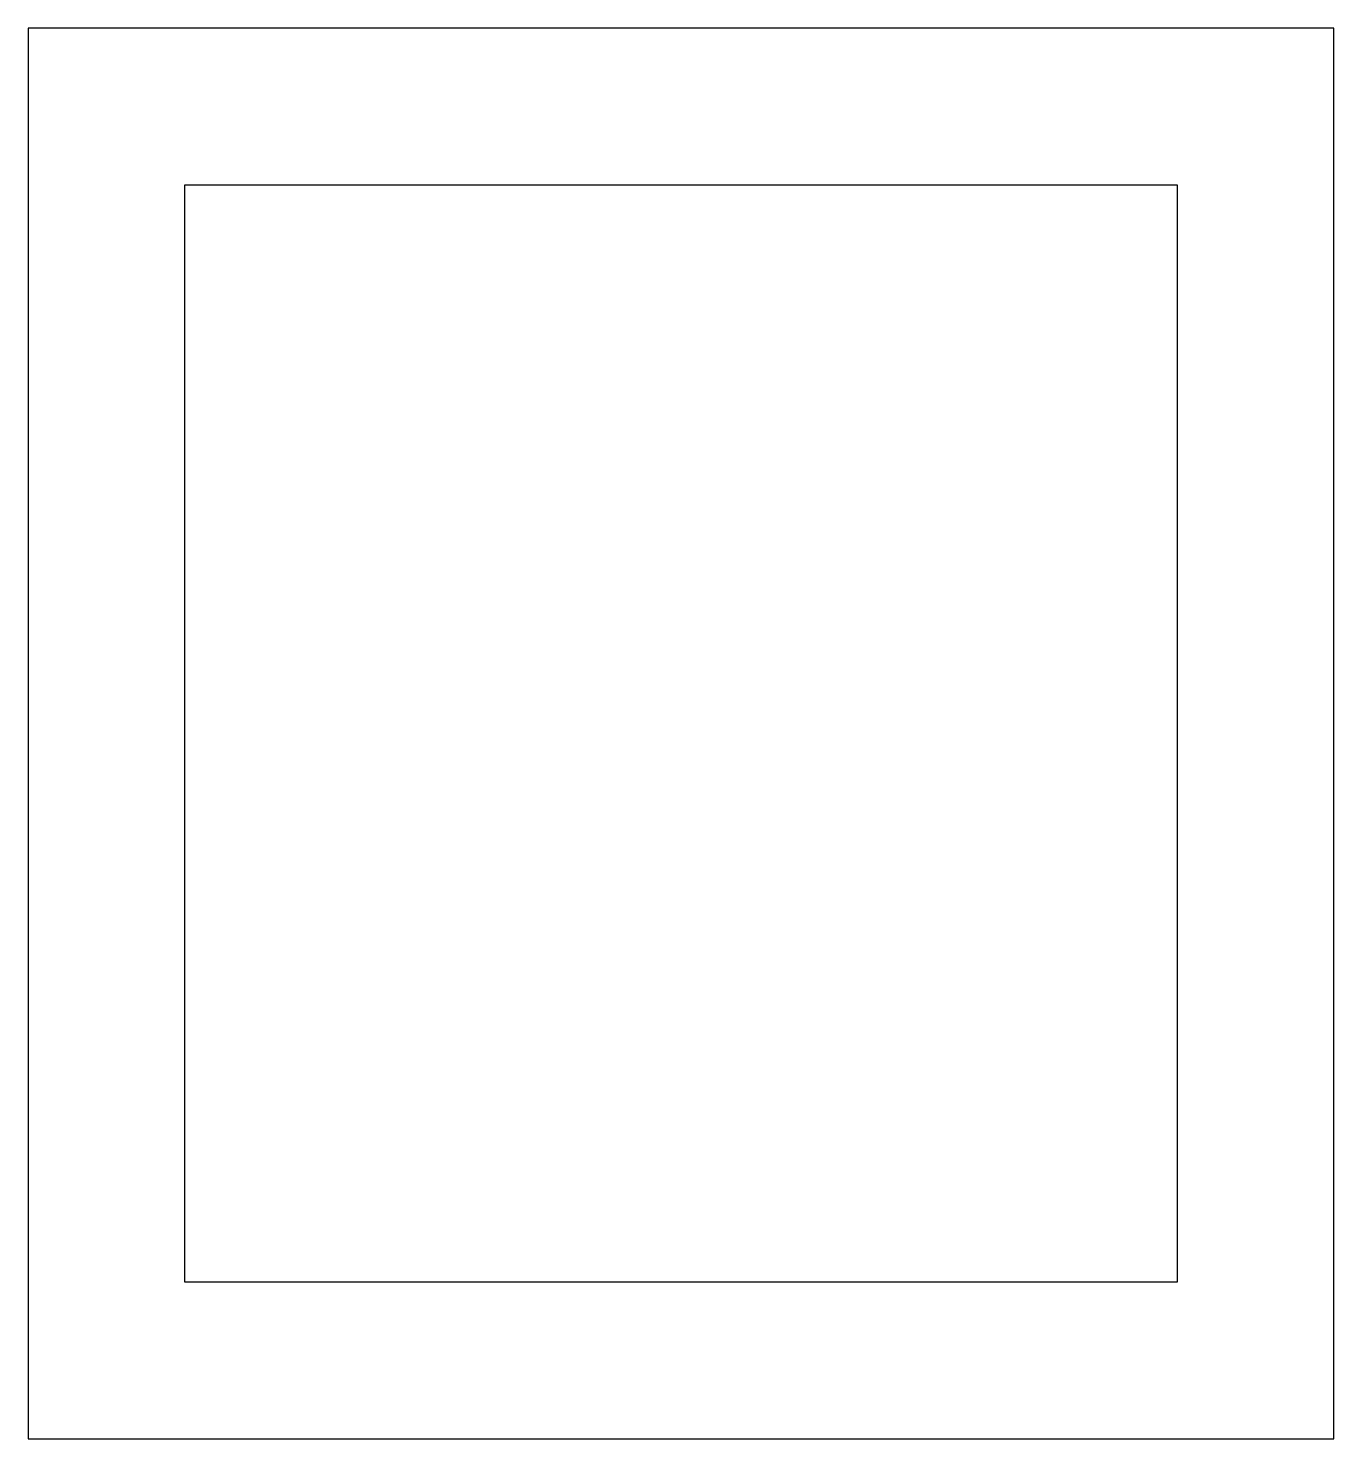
# Model space of a CAD drawing. Header units: millimetres. Extents: x 0 to 50, y -27 to 27.
import ezdxf

# ---------------------------------------------------------------- set-up
doc = ezdxf.new("R2010")
doc.units = ezdxf.units.MM

msp = doc.modelspace()

# ---------------------------------------------------------------- linework, layer by layer
at = {"layer": '25_arm_riser_t60.0'}
for points in [[(0, 27), (0, -27), (50, -27), (50, 27), (0, 27)], [(44, -21), (6, -21), (6, 21), (44, 21), (44, -21)]]:
    msp.add_lwpolyline(points, close=True, dxfattribs=at)

doc.saveas('drawing.dxf')
